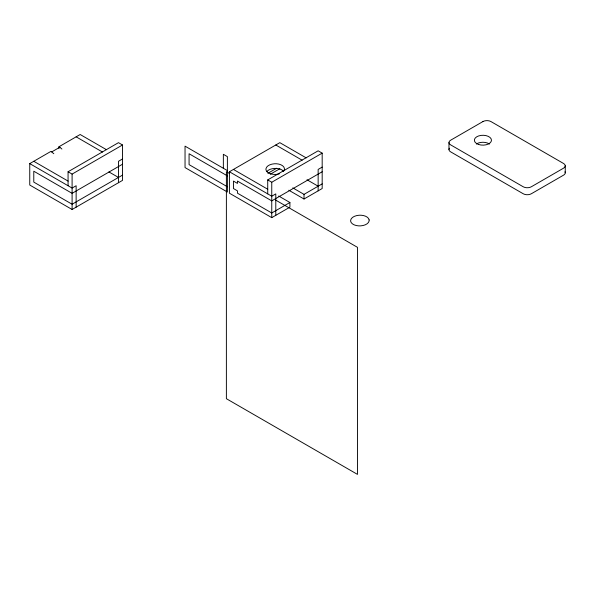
<?xml version="1.0" encoding="UTF-8"?>
<svg xmlns="http://www.w3.org/2000/svg" width="595" height="595" viewBox="0 0 595 595"><rect width="100%" height="100%" fill="white"/><g stroke="black" fill="none" stroke-linecap="round" stroke-linejoin="round"><path stroke-width="0.89" d="M68.068 185.737L68.068 171.762L118.487 142.659L122.518 144.987L122.518 180.382L72.099 209.492L29.75 185.038L29.75 163.618L50.925 151.39L53.825 153.696M58.994 148.49L58.994 146.734L80.169 134.507L106.512 149.717M51.78 151.881L59.85 147.225L61.895 149.04M68.068 171.762L72.099 174.097L122.518 144.987M122.518 158.954L118.487 161.29L118.487 182.71M122.518 164.22L72.099 193.33L33.781 171.204L33.781 182.107L72.099 204.226L122.518 175.116M278.691 196.03L289.906 202.501L289.906 207.164L271.759 217.644L229.41 193.189L229.41 171.762L279.829 142.659L306.172 157.868M267.876 173.309L276.668 168.236M270.271 174.253L279.866 168.72M267.728 193.888L267.728 179.913L318.147 150.81L322.178 153.138L322.178 188.533L304.023 199.013L288.806 190.221M267.728 179.913L271.759 182.241L322.178 153.138M322.178 167.106L318.147 169.434L318.147 190.861M322.178 171.762L271.759 200.872L237.472 181.081L237.472 183.409L233.441 181.081L233.441 188.533L237.472 190.861L237.472 193.189L271.759 212.98L289.906 202.501M292.807 187.879L304.023 194.357L322.178 183.877M276.288 168.415L274.369 168.43A9.602 5.541 0 0 0 266.746 171.695M275.79 144.987L302.134 160.196M306.983 179.757L318.147 186.205M233.441 169.434L267.765 189.255M227.387 170.601L185.038 146.147L185.038 167.574L227.387 192.021L227.387 156.626L223.356 154.298L223.356 168.273M229.41 171.762L271.759 196.216L275.79 193.888L275.79 215.316M229.596 173.509L226.383 171.65L226.383 398.702L357.469 474.386L357.469 247.334L275.44 199.972M227.387 175.867L189.069 153.741L189.069 164.637L227.387 186.763M76.138 136.835L102.481 152.045M108.907 171.918L118.487 177.444M58.994 146.734L59.85 147.225M33.781 161.29L68.113 181.103M29.75 163.618L72.099 188.065L76.138 185.737L76.138 207.164M369.123 219.919L369.093 221.02A9.602 5.541 0 0 1 360.704 225.862L358.792 225.884A8.947 5.169 0 0 1 350.641 221.184L350.686 220.083A9.602 5.541 0 0 1 359.075 215.241L360.987 215.219A8.947 5.169 0 0 1 369.138 219.919M565.25 165.827L565.25 172.81M448.972 142.54L448.972 149.524M304.023 194.357L304.023 199.013M271.759 182.241L271.759 217.644M72.099 174.097L72.099 209.492M564.982 171.814A5.705 3.295 0 0 1 563.577 175.138L531.313 193.769A5.705 3.295 0 0 1 523.243 193.769L450.646 151.851A5.705 3.295 0 0 1 449.441 148.215M476.342 144.035A8.553 4.939 0 0 1 489.477 144.035M276.288 168.407A8.947 5.169 0 0 1 283.369 171.07M283.213 171.613A9.602 5.541 0 0 0 284.38 169.56L284.417 168.452A8.947 5.169 0 0 0 276.288 163.751L274.369 163.774A9.602 5.541 0 0 0 265.995 168.616L265.95 169.724A8.947 5.169 0 0 0 274.087 174.424L275.998 174.402A9.602 5.541 0 0 0 279.553 173.725M482.909 121.581L450.646 140.212A5.705 3.295 0 0 0 450.646 144.868L523.243 186.785A5.705 3.295 0 0 0 531.313 186.785L563.577 168.154A5.705 3.295 0 0 0 563.577 163.499L490.979 121.581A5.705 3.295 0 0 0 482.909 121.581M478.633 144.488A8.553 4.939 0 0 0 491.463 140.212A8.553 4.939 0 0 0 478.633 135.935A8.553 4.939 0 0 0 478.633 144.488"/></g></svg>
